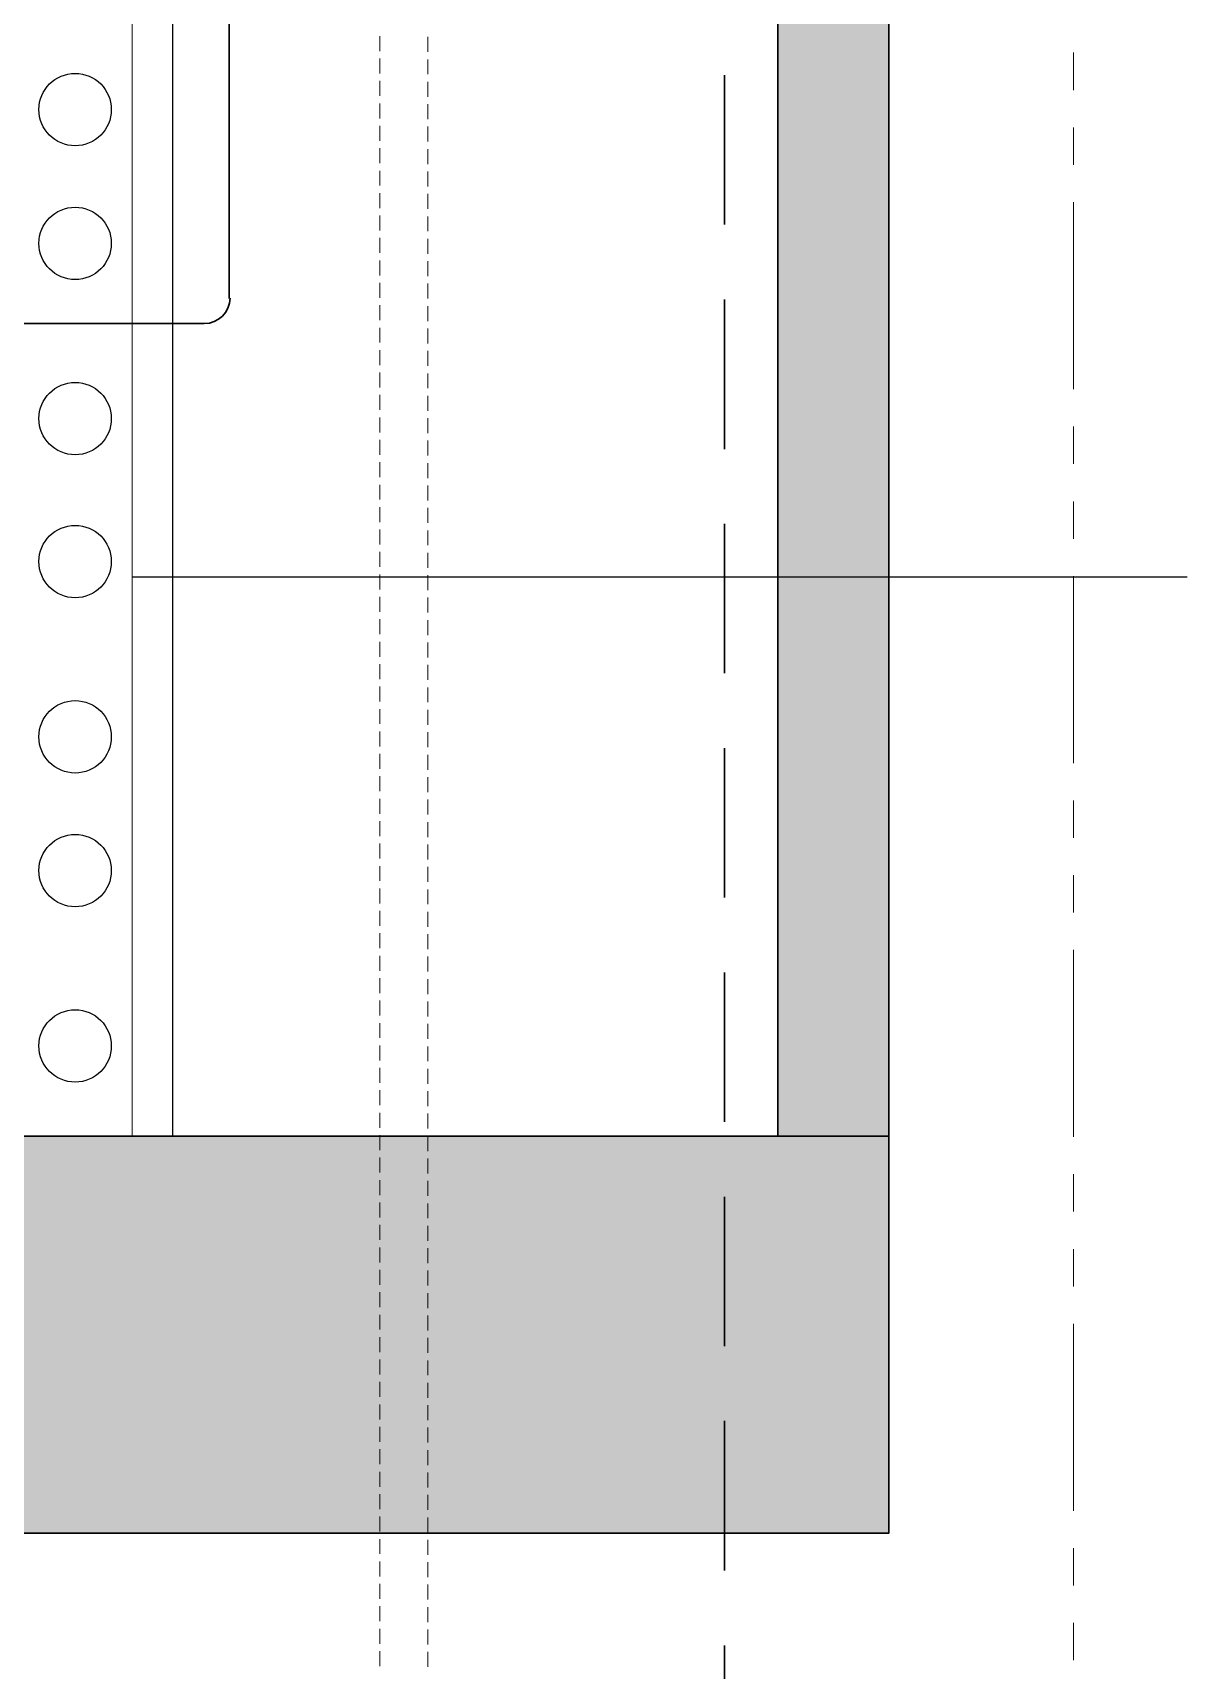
# Model space of a CAD drawing. Header units: millimetres. Extents: x -695119 to 412940, y -249585 to 622758.
# Drawn here: x 19.051 to 20.209, y 5.945 to 7.587 of the extents above; entities that cross this region are included whole.
import ezdxf

# ---------------------------------------------------------------- set-up
doc = ezdxf.new("R2010")
doc.units = ezdxf.units.MM
for name, color, linetype in [('PDF _(АР) Текст', 7, 'Continuous'), ('PDF __19D-Телекоммуникационные шкафы', 7, 'Continuous'), ('PDF _UTP', 1, 'Continuous')]:
    doc.layers.add(name, color=color, linetype=linetype)
doc.layers.add('PDF _0', color=7, linetype='Continuous', lineweight=9)
doc.layers.add('PDF _Структурная', color=7, linetype='Continuous', true_color=0xc7c92c)

msp = doc.modelspace()

# ---------------------------------------------------------------- linework, layer by layer
at = {"layer": 'PDF _(АР) Текст', "lineweight": 15}
for points in [[(19.9099, 6.4805), (19.9099, 11.7701), (14.8537, 11.7701), (14.8537, 6.4805)], [(19.7983, 6.4805), (19.7983, 11.6093), (14.9762, 11.6093), (14.9762, 6.4805)], [(19.1507, 7.994), (19.1507, 6.4805)]]:
    msp.add_lwpolyline(points, dxfattribs=at)
at = {"layer": 'PDF _(АР) Текст', "lineweight": 25}
for points in [[(19.1915, 6.4805), (19.1915, 11.6093)], [(19.1507, 7.0414), (20.2091, 7.0414)]]:
    msp.add_lwpolyline(points, dxfattribs=at)
msp.add_lwpolyline([(14.8537, 6.4805), (19.9099, 6.4805), (19.9099, 6.0822), (14.8537, 6.0822)], close=True, dxfattribs=at)
for centre in [(19.0936, 7.5102), (19.0936, 7.376), (19.0936, 7.2002), (19.0936, 7.0568), (19.0936, 6.881), (19.0936, 6.7468), (19.0936, 6.5709)]:
    msp.add_circle(centre, 0.0363, dxfattribs=at)
at = {"layer": 'PDF _0', "color": 252, "lineweight": 30, "true_color": 0x989898}
for points in [[(19.7983, 11.6093), (19.9099, 11.6093), (19.9099, 6.4805), (19.7983, 6.4805)], [(14.8537, 6.4805), (19.9099, 6.4805), (19.9099, 6.0822), (14.8537, 6.0822)]]:
    msp.add_lwpolyline(points, close=True, dxfattribs=at)
at = {"layer": 'PDF _0', "color": 9, "lineweight": 15, "true_color": 0xc6c7ca, "transparency": 33554559}
for points in [[(19.9099, 8.2323), (19.7983, 8.2323), (19.9099, 7.0414)], [(19.7983, 8.2323), (19.9099, 7.0414), (19.7983, 7.0414)], [(19.9099, 7.0414), (19.7983, 7.0414), (19.9099, 6.4805)], [(19.7983, 7.0414), (19.9099, 6.4805), (19.7983, 6.4805)], [(19.4674, 6.4805), (14.8537, 6.4805), (19.4674, 6.0822)], [(14.8537, 6.4805), (19.4674, 6.0822), (14.8537, 6.0822)], [(19.9099, 6.4805), (19.4674, 6.4805), (19.9099, 6.0822)], [(19.4674, 6.4805), (19.9099, 6.0822), (19.4674, 6.0822)]]:
    msp.add_solid(points, dxfattribs=at)
at = {"layer": 'PDF __19D-Телекоммуникационные шкафы', "lineweight": 0}
for points in [[(20.0949, 7.5673), (20.0949, 7.5298)], [(20.0949, 7.4923), (20.0949, 7.4548)], [(20.0949, 7.4173), (20.0949, 7.2297)], [(20.0949, 7.1922), (20.0949, 7.1547)], [(20.0949, 7.1172), (20.0949, 7.0797)], [(20.0949, 7.0422), (20.0949, 6.8547)], [(20.0949, 6.8172), (20.0949, 6.7797)], [(20.0949, 6.7422), (20.0949, 6.7047)], [(20.0949, 6.6672), (20.0949, 6.4797)], [(20.0949, 6.4422), (20.0949, 6.4047)], [(20.0949, 6.3672), (20.0949, 6.3297)], [(20.0949, 6.2922), (20.0949, 6.1047)], [(20.0949, 6.0672), (20.0949, 6.0296)], [(20.0949, 5.9921), (20.0949, 5.9546)]]:
    msp.add_lwpolyline(points, dxfattribs=at)
at = {"layer": 'PDF _UTP', "lineweight": 0}
for points in [[(19.3991, 7.5839), (19.3991, 7.5689)], [(19.4474, 7.5831), (19.4474, 7.5681)], [(19.3991, 7.5614), (19.3991, 7.5464)], [(19.4474, 7.5606), (19.4474, 7.5456)], [(19.3991, 7.5389), (19.3991, 7.5239)], [(19.4474, 7.5381), (19.4474, 7.5231)], [(19.3991, 7.5164), (19.3991, 7.5014)], [(19.4474, 7.5156), (19.4474, 7.5006)], [(19.3991, 7.4939), (19.3991, 7.4789)], [(19.4474, 7.4931), (19.4474, 7.4781)], [(19.3991, 7.4714), (19.3991, 7.4564)], [(19.4474, 7.4706), (19.4474, 7.4556)], [(19.3991, 7.4489), (19.3991, 7.4339)], [(19.4474, 7.4481), (19.4474, 7.4331)], [(19.3991, 7.4264), (19.3991, 7.4114)], [(19.4474, 7.4256), (19.4474, 7.4106)], [(19.3991, 7.4039), (19.3991, 7.3889)], [(19.4474, 7.4031), (19.4474, 7.3881)], [(19.3991, 7.3814), (19.3991, 7.3664)], [(19.4474, 7.3806), (19.4474, 7.3656)], [(19.3991, 7.3589), (19.3991, 7.3439)], [(19.4474, 7.3581), (19.4474, 7.3431)], [(19.3991, 7.3364), (19.3991, 7.3214)], [(19.4474, 7.3356), (19.4474, 7.3206)], [(19.3991, 7.3139), (19.3991, 7.2989)], [(19.4474, 7.3131), (19.4474, 7.2981)], [(19.3991, 7.2914), (19.3991, 7.2764)], [(19.4474, 7.2906), (19.4474, 7.2756)], [(19.3991, 7.2689), (19.3991, 7.2539)], [(19.4474, 7.2681), (19.4474, 7.2531)], [(19.3991, 7.2464), (19.3991, 7.2314)], [(19.4474, 7.2456), (19.4474, 7.2306)], [(19.3991, 7.2239), (19.3991, 7.2089)], [(19.4474, 7.2231), (19.4474, 7.2081)], [(19.3991, 7.2014), (19.3991, 7.1864)], [(19.4474, 7.2006), (19.4474, 7.1856)], [(19.3991, 7.1789), (19.3991, 7.1639)], [(19.4474, 7.1781), (19.4474, 7.1631)], [(19.3991, 7.1564), (19.3991, 7.1414)], [(19.4474, 7.1556), (19.4474, 7.1406)], [(19.3991, 7.1339), (19.3991, 7.1189)], [(19.4474, 7.1331), (19.4474, 7.1181)], [(19.3991, 7.1114), (19.3991, 7.0964)], [(19.4474, 7.1106), (19.4474, 7.0956)], [(19.3991, 7.0889), (19.3991, 7.0739)], [(19.4474, 7.0881), (19.4474, 7.0731)], [(19.3991, 7.0664), (19.3991, 7.0514)], [(19.4474, 7.0656), (19.4474, 7.0506)], [(19.3991, 7.0439), (19.3991, 7.0289)], [(19.4474, 7.0431), (19.4474, 7.0281)], [(19.3991, 7.0214), (19.3991, 7.0064)], [(19.4474, 7.0206), (19.4474, 7.0056)], [(19.3991, 6.9989), (19.3991, 6.9839)], [(19.4474, 6.9981), (19.4474, 6.9831)], [(19.3991, 6.9764), (19.3991, 6.9614)], [(19.4474, 6.9756), (19.4474, 6.9606)], [(19.3991, 6.9539), (19.3991, 6.9389)], [(19.4474, 6.9531), (19.4474, 6.9381)], [(19.3991, 6.9314), (19.3991, 6.9164)], [(19.4474, 6.9306), (19.4474, 6.9156)], [(19.3991, 6.9089), (19.3991, 6.8939)], [(19.4474, 6.9081), (19.4474, 6.8931)], [(19.3991, 6.8864), (19.3991, 6.8714)], [(19.4474, 6.8856), (19.4474, 6.8705)], [(19.3991, 6.8639), (19.3991, 6.8489)], [(19.4474, 6.863), (19.4474, 6.848)], [(19.3991, 6.8414), (19.3991, 6.8264)], [(19.4474, 6.8405), (19.4474, 6.8255)], [(19.3991, 6.8189), (19.3991, 6.8039)], [(19.4474, 6.818), (19.4474, 6.803)], [(19.3991, 6.7964), (19.3991, 6.7814)], [(19.4474, 6.7955), (19.4474, 6.7805)], [(19.3991, 6.7739), (19.3991, 6.7589)], [(19.4474, 6.773), (19.4474, 6.758)], [(19.3991, 6.7514), (19.3991, 6.7364)], [(19.4474, 6.7505), (19.4474, 6.7355)], [(19.3991, 6.7289), (19.3991, 6.7139)], [(19.4474, 6.728), (19.4474, 6.713)], [(19.3991, 6.7064), (19.3991, 6.6914)], [(19.4474, 6.7055), (19.4474, 6.6905)], [(19.3991, 6.6839), (19.3991, 6.6689)], [(19.4474, 6.683), (19.4474, 6.668)], [(19.3991, 6.6614), (19.3991, 6.6464)], [(19.4474, 6.6605), (19.4474, 6.6455)], [(19.3991, 6.6389), (19.3991, 6.6239)], [(19.4474, 6.638), (19.4474, 6.623)], [(19.3991, 6.6164), (19.3991, 6.6014)], [(19.4474, 6.6155), (19.4474, 6.6005)], [(19.3991, 6.5939), (19.3991, 6.5789)], [(19.4474, 6.593), (19.4474, 6.578)], [(19.3991, 6.5714), (19.3991, 6.5564)], [(19.4474, 6.5705), (19.4474, 6.5555)], [(19.3991, 6.5489), (19.3991, 6.5339)], [(19.4474, 6.548), (19.4474, 6.533)], [(19.3991, 6.5264), (19.3991, 6.5114)], [(19.4474, 6.5255), (19.4474, 6.5105)], [(19.3991, 6.5039), (19.3991, 6.4889)], [(19.4474, 6.503), (19.4474, 6.488)], [(19.3991, 6.4814), (19.3991, 6.4664)], [(19.4474, 6.4805), (19.4474, 6.4655)], [(19.3991, 6.4589), (19.3991, 6.4438)], [(19.4474, 6.458), (19.4474, 6.443)], [(19.3991, 6.4363), (19.3991, 6.4213)], [(19.4474, 6.4355), (19.4474, 6.4205)], [(19.3991, 6.4138), (19.3991, 6.3988)], [(19.4474, 6.413), (19.4474, 6.398)], [(19.3991, 6.3913), (19.3991, 6.3763)], [(19.4474, 6.3905), (19.4474, 6.3755)], [(19.3991, 6.3688), (19.3991, 6.3538)], [(19.4474, 6.368), (19.4474, 6.353)], [(19.3991, 6.3463), (19.3991, 6.3313)], [(19.4474, 6.3455), (19.4474, 6.3305)], [(19.3991, 6.3238), (19.3991, 6.3088)], [(19.4474, 6.323), (19.4474, 6.308)], [(19.3991, 6.3013), (19.3991, 6.2863)], [(19.4474, 6.3005), (19.4474, 6.2855)], [(19.3991, 6.2788), (19.3991, 6.2638)], [(19.4474, 6.278), (19.4474, 6.263)], [(19.3991, 6.2563), (19.3991, 6.2413)], [(19.4474, 6.2555), (19.4474, 6.2405)], [(19.3991, 6.2338), (19.3991, 6.2188)], [(19.4474, 6.233), (19.4474, 6.218)], [(19.3991, 6.2113), (19.3991, 6.1963)], [(19.4474, 6.2105), (19.4474, 6.1955)], [(19.3991, 6.1888), (19.3991, 6.1738)], [(19.4474, 6.188), (19.4474, 6.173)], [(19.3991, 6.1663), (19.3991, 6.1513)], [(19.4474, 6.1655), (19.4474, 6.1505)], [(19.3991, 6.1438), (19.3991, 6.1288)], [(19.4474, 6.143), (19.4474, 6.128)], [(19.3991, 6.1213), (19.3991, 6.1063)], [(19.4474, 6.1205), (19.4474, 6.1055)], [(19.3991, 6.0988), (19.3991, 6.0838)], [(19.4474, 6.098), (19.4474, 6.083)], [(19.3991, 6.0763), (19.3991, 6.0613)], [(19.4474, 6.0755), (19.4474, 6.0605)], [(19.3991, 6.0538), (19.3991, 6.0388)], [(19.4474, 6.053), (19.4474, 6.038)], [(19.3991, 6.0313), (19.3991, 6.0163)], [(19.4474, 6.0305), (19.4474, 6.0155)], [(19.3991, 6.0088), (19.3991, 5.9938)], [(19.4474, 6.008), (19.4474, 5.993)], [(19.3991, 5.9863), (19.3991, 5.9713)], [(19.4474, 5.9855), (19.4474, 5.9705)], [(19.3991, 5.9638), (19.3991, 5.9488)], [(19.4474, 5.963), (19.4474, 5.948)]]:
    msp.add_lwpolyline(points, dxfattribs=at)
at = {"layer": 'PDF _UTP', "color": 30, "lineweight": 30, "true_color": 0xf26621}
for points in [[(19.7449, 7.5448), (19.7449, 7.3948)], [(19.7449, 7.3198), (19.7449, 7.1697)], [(19.7449, 7.0947), (19.7449, 6.9447)], [(19.7449, 6.8697), (19.7449, 6.7197)], [(19.7449, 6.6447), (19.7449, 6.4947)], [(19.7449, 6.4197), (19.7449, 6.2697)], [(19.7449, 6.1947), (19.7449, 6.0447)], [(19.7449, 5.9696), (19.7449, 5.8196)]]:
    msp.add_lwpolyline(points, dxfattribs=at)
at = {"layer": 'PDF _Структурная', "lineweight": 30}
msp.add_lwpolyline([(19.2482, 7.3206), (19.2482, 8.7774)], dxfattribs=at)
msp.add_lwpolyline([(18.7673, 7.2956), (19.2232, 7.2956, 0.414203), (19.249, 7.321)], format="xyb", dxfattribs=at)

doc.saveas('drawing.dxf')
